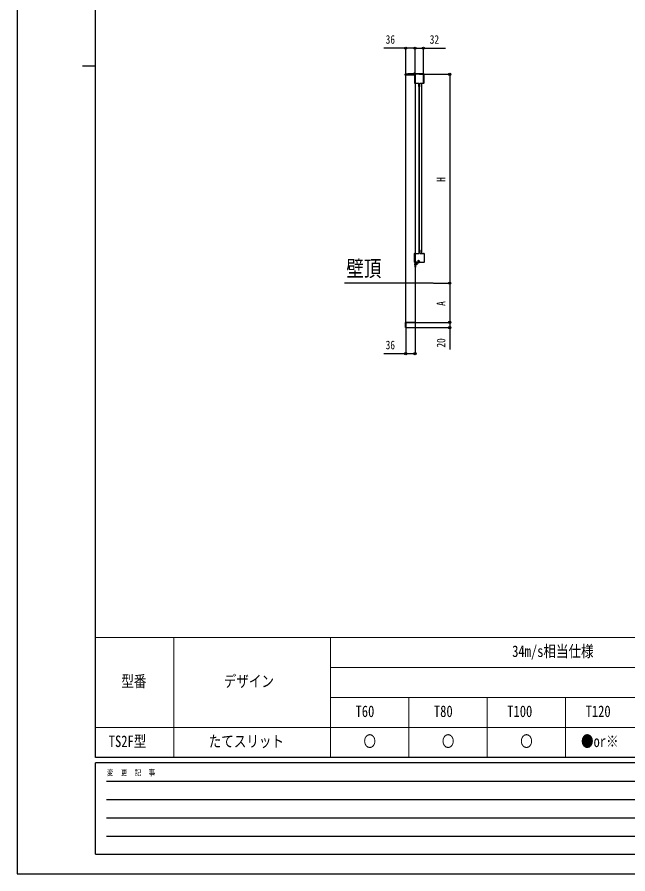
# Model space of a CAD drawing. Units: millimetres, scale not verified. Extents: x -4205 to 4205, y -2970 to 2970.
# Drawn here: x -4205 to -1867, y -2970 to 311 of the extents above; entities that cross this region are included whole.
import ezdxf
from ezdxf.enums import TextEntityAlignment as Align

# ---------------------------------------------------------------- set-up
doc = ezdxf.new("R2010")
doc.units = ezdxf.units.MM
doc.header["$LTSCALE"] = 16
doc.layers.add('0-1_TABLE1', color=7, linetype='Continuous', lineweight=18)
for name, color, linetype in [('0-2_USER1', 3, 'Continuous'), ('0-3_YKK_A1', 4, 'Continuous'), ('0-4_YKK_D', 6, 'Continuous'), ('0-5_YKK_ZWAK', 7, 'Continuous')]:
    doc.layers.add(name, color=color, linetype=linetype)
doc.styles.add('ＭＳ ゴシック', font='')
doc.styles.get('ＭＳ ゴシック').set_extended_font_data('MS Gothic')

msp = doc.modelspace()

# ---------------------------------------------------------------- linework, layer by layer
at = {"layer": '0-1_TABLE1'}
for p, q in [((-3904.98, -2065), (-4.98, -2065)), ((-3904.98, -2065), (-3904.98, -2525)), ((-3604.98, -2065), (-3604.98, -2525)), ((-3004.98, -2065), (-3004.98, -2525)), ((-3004.98, -2180), (-4.98, -2180)), ((-3004.98, -2295), (-4.98, -2295)), ((-2704.98, -2295), (-2704.98, -2525)), ((-2404.98, -2295), (-2404.98, -2525)), ((-2104.98, -2295), (-2104.98, -2525)), ((-3904.98, -2410), (-4.98, -2410)), ((-3904.98, -2525), (-4.98, -2525))]:
    msp.add_line(p, q, dxfattribs=at)
at = {"layer": '0-3_YKK_A1'}
for p, q in [((-2719.44, 89.02), (-2719.44, 92.02)), ((-2685.94, 89.02), (-2719.44, 89.02)), ((-2717.94, 93.52), (-2650.45, 93.52)), ((-2717.94, 92.02), (-2717.94, 89.02)), ((-2717.44, -707.91), (-2717.44, 89.02)), ((-2708.14, 94.52), (-2650.15, 94.52)), ((-2688.62, 93.52), (-2680.67, 93.52)), ((-2686.89, 92.02), (-2686.89, 93.52)), ((-2681.44, 93.52), (-2685.94, 89.02)), ((-2683.5, 93.73), (-2684.64, 93.12)), ((-2684.22, 96), (-2684.22, 95.12)), ((-2683.68, 92.22), (-2683.68, 58.72)), ((-2682.57, 95.6), (-2683.5, 93.73)), ((-2683.45, 93.52), (-2683.45, 91.51)), ((-2648.19, 93.2), (-2682.69, 93.2)), ((-2682.39, 92.02), (-2682.39, 93.52)), ((-2681.44, 92.02), (-2681.44, -630.84)), ((-2681.17, 93.52), (-2681.17, 92.02)), ((-2679.74, 93.52), (-2679.74, 92.02)), ((-2666.17, 93.52), (-2666.17, 92.02)), ((-2664.74, 93.52), (-2664.74, 92.02)), ((-2649.74, 58.52), (-2649.44, 92.02)), ((-2648.24, 58.51), (-2647.95, 91)), ((-2647.21, 58.72), (-2647.21, 92.22)), ((-2647.2, 63), (-2646.95, 91.29)), ((-2682.69, 57.74), (-2682.47, 57.74)), ((-2682.47, 57.74), (-2682.19, 57.93)), ((-2673.44, 57.99), (-2667.44, 57.99)), ((-2667.44, 49.61), (-2667.45, 49.6)), ((-2667.45, 49.6), (-2667.45, -585.43)), ((-2667.44, 57.22), (-2667.44, 57.99)), ((-2667.44, 45.71), (-2667.44, 57.22)), ((-2666.45, -579.81), (-2666.45, 43.99)), ((-2664.95, -579.6), (-2664.95, 43.78)), ((-2664.15, -580.01), (-2664.15, 44.19)), ((-2663.44, 45.71), (-2663.44, 57.22)), ((-2657.44, 57.99), (-2656.44, 57.93)), ((-2656.95, 57.96), (-2656.95, -593.78)), ((-2656.44, 57.93), (-2648.69, 57.93)), ((-2649.74, 58.52), (-2648.24, 58.51)), ((-2648.42, 57.74), (-2648.69, 57.93)), ((-2648.41, 57.74), (-2648.19, 57.74)), ((-2667.44, -585.43), (-2667.45, -585.43)), ((-2667.44, -581.54), (-2667.44, -593.04)), ((-2663.44, -581.54), (-2663.44, -593.04)), ((-2683.68, -628.04), (-2683.68, -594.54)), ((-2682.69, -593.56), (-2682.47, -593.56)), ((-2682.47, -593.56), (-2682.19, -593.75)), ((-2673.44, -593.81), (-2667.44, -593.81)), ((-2670.64, -620.84), (-2671.14, -621.34)), ((-2670.64, -620.84), (-2668.14, -620.84)), ((-2667.64, -622.84), (-2667.64, -627.34)), ((-2667.44, -593.04), (-2667.44, -593.81)), ((-2666.14, -622.84), (-2666.14, -626.84)), ((-2657.44, -593.81), (-2656.44, -593.75)), ((-2656.95, -593.84), (-2656.95, -593.84)), ((-2656.44, -593.75), (-2648.69, -593.75)), ((-2648.42, -593.56), (-2648.69, -593.75)), ((-2648.41, -593.56), (-2648.19, -593.56)), ((-2647.21, -594.54), (-2647.21, -628.04)), ((-2672.44, -635.84), (-2685.48, -635.84)), ((-2648.19, -629.02), (-2682.69, -629.02)), ((-2681.44, -646.84), (-2681.44, -630.34)), ((-2681.44, -646.84), (-2681.44, -707.91)), ((-2679.94, -646.84), (-2681.44, -646.84)), ((-2679.94, -646.84), (-2681.44, -646.84)), ((-2679.94, -629.84), (-2679.94, -646.84)), ((-2679.94, -631.59), (-2679.94, -637.84)), ((-2679.94, -631.59), (-2679.44, -631.59)), ((-2679.94, -640.09), (-2679.94, -633.84)), ((-2679.94, -640.09), (-2679.44, -640.09)), ((-2679.44, -629.34), (-2668.64, -629.34)), ((-2679.44, -631.59), (-2679.44, -637.84)), ((-2679.44, -640.09), (-2679.44, -633.84)), ((-2668.14, -627.84), (-2678.94, -627.84)), ((-2678.94, -640.84), (-2678.94, -631.34)), ((-2677.94, -630.34), (-2668.64, -630.34)), ((-2665.14, -624.84), (-2665.14, -626.84)), ((-2612.11, -707.91), (-2951.26, -707.91)), ((-2681.44, -707.91), (-2681.44, -857.91)), ((-2681.24, -858.91), (-2717.64, -858.91)), ((-2717.64, -877.91), (-2681.24, -877.91))]:
    msp.add_line(p, q, dxfattribs=at)
for points in [[(-2649.44, 92.02), (-2682.94, 92.02), (-2717.94, 92.02)], [(-2686.72, 95.6), (-2685.79, 93.73), (-2684.64, 93.12)], [(-2685.07, 96), (-2685.07, 95.12), (-2684.22, 95.12)], [(-2682.19, 57.93), (-2674.44, 57.93), (-2673.44, 57.99)], [(-2663.44, 57.22), (-2663.44, 57.99), (-2657.44, 57.99)], [(-2682.19, -593.75), (-2674.44, -593.75), (-2673.44, -593.81)], [(-2671.14, -621.34), (-2671.14, -622.34), (-2668.14, -622.34)], [(-2663.44, -593.04), (-2663.44, -593.81), (-2657.44, -593.81)], [(-2677.85, -633.77), (-2679.75, -634.7), (-2680.36, -635.84)], [(-2677.85, -637.92), (-2679.75, -636.99), (-2680.36, -635.84)], [(-2681.44, -857.91), (-2717.44, -857.91), (-2717.44, -707.91)], [(-2717.64, -877.91), (-2717.64, -857.91), (-2681.24, -857.91), (-2681.24, -877.91)]]:
    msp.add_lwpolyline(points, dxfattribs=at)
for centre, radius, start, end in [((-2717.94, 92.02), 1.5, 90, 180), ((-2708.14, 93.52), 1, 90, 180), ((-2688.62, 93.79), 0.274, 142.28591, 270), ((-2684.64, 90.72), 5.3, 94.59941, 142.28591), ((-2684.64, 90.72), 5.3, 37.71409, 85.40059), ((-2682.69, 92.22), 0.981, 90, 180), ((-2680.67, 93.79), 0.274, 270, 37.71409), ((-2650.45, 91.02), 2.5, 359.5, 90), ((-2650.15, 91.32), 3.2, 359.5, 90), ((-2648.19, 92.22), 0.981, 0, 90), ((-2682.69, 58.72), 0.981, 180, 270), ((-2648.2, 63.01), 1, 269.5, 359.5), ((-2648.19, 58.72), 0.981, 270, 0), ((-2682.69, -594.54), 0.981, 90, 180), ((-2668.14, -622.84), 2, 0, 90), ((-2668.14, -622.84), 0.5, 0, 90), ((-2648.19, -594.54), 0.981, 0, 90), ((-2682.69, -628.04), 0.981, 180, 270), ((-2678.94, -630.34), 2.5, 90, 180), ((-2679.44, -629.84), 0.5, 90, 180), ((-2679.94, -640.84), 1, 270, 0), ((-2679.94, -640.84), 1, 270, 0), ((-2682.98, -635.84), 5.53, 43.21261, 50.20587), ((-2682.98, -635.84), 5.53, 309.79413, 316.78739), ((-2682.98, -635.84), 5.53, 316.78739, 43.21261), ((-2677.94, -631.34), 1, 90, 180), ((-2668.64, -626.84), 2.5, 270, 0), ((-2668.64, -626.84), 3.5, 270, 0), ((-2668.14, -627.34), 0.5, 270, 0), ((-2666.14, -624.84), 1, 0, 90), ((-2648.19, -628.04), 0.981, 270, 0)]:
    msp.add_arc(centre, radius, start, end, dxfattribs=at)
for centre, major_axis, start_param, end_param in [((-2665.44, 45.72), (-1.42, -1.42), 5.4996506, 7.06672), ((-2665.45, 45.72), (-1.42, 1.42), 2.358058, 3.9251274), ((-2665.44, -581.54), (-1.42, 1.42), 5.4996506, 7.06672), ((-2665.45, -581.54), (-1.42, -1.42), 2.358058, 3.9251274)]:
    msp.add_ellipse(centre, major_axis=major_axis, ratio=0.99628, start_param=start_param, end_param=end_param, dxfattribs=at)
at = {"layer": '0-4_YKK_D'}
for p, q in [((-2717.44, 90.02), (-2717.44, 193.12)), ((-2681.44, 93.02), (-2681.44, 193.12)), ((-2681.44, 90.02), (-2681.44, 193.12)), ((-2649.44, 88.94), (-2649.44, 193.12)), ((-2664.42, 92.02), (-2547.84, 92.02)), ((-2548.84, 92.02), (-2548.84, -707.91)), ((-2611.11, -707.91), (-2547.84, -707.91)), ((-2611.11, -707.91), (-2547.84, -707.91)), ((-2548.84, -707.91), (-2548.84, -857.91)), ((-2717.44, -858.91), (-2717.44, -978.91)), ((-2681.44, -858.91), (-2681.44, -978.91)), ((-2680.24, -857.91), (-2547.84, -857.91)), ((-2680.24, -857.91), (-2547.84, -857.91)), ((-2680.24, -877.91), (-2547.84, -877.91))]:
    msp.add_line(p, q, dxfattribs=at)
for points in [[(-2681.44, 192.12), (-2717.44, 192.12), (-2801.24, 192.12)], [(-2681.44, 192.12), (-2649.44, 192.12), (-2565.64, 192.12)], [(-2548.84, -857.91), (-2548.84, -877.91), (-2548.84, -961.71)], [(-2681.44, -977.91), (-2717.44, -977.91), (-2801.24, -977.91)]]:
    msp.add_lwpolyline(points, dxfattribs=at)
for centre in [(-2717.44, 192.12), (-2681.44, 192.12), (-2681.44, 192.12), (-2649.44, 192.12), (-2548.84, 92.02), (-2548.84, -707.91), (-2548.84, -707.91), (-2548.84, -857.91), (-2548.84, -857.91), (-2548.84, -877.91), (-2717.44, -977.91), (-2681.44, -977.91)]:
    msp.add_circle(centre, 4.25, dxfattribs=at)
at = {"layer": '0-5_YKK_ZWAK'}
for p, q in [((-3904.98, -2525), (-3904.98, 2775)), ((-3954.98, 125), (-3904.98, 125)), ((3895.02, -2525), (-3904.98, -2525)), ((-1304.98, -2545), (-3904.98, -2545)), ((-3904.98, -2895), (-3904.98, -2545)), ((-3862.48, -2615), (-1354.98, -2615)), ((-3862.48, -2685), (-1354.98, -2685)), ((-3862.48, -2755), (-1354.98, -2755)), ((-3862.48, -2825), (-1354.98, -2825)), ((-3904.98, -2895), (-1304.98, -2895))]:
    msp.add_line(p, q, dxfattribs=at)
msp.add_lwpolyline([(-4205, -2970), (4205, -2970), (4205, 2970), (-4205, 2970)], close=True, dxfattribs=at)

# ---------------------------------------------------------------- texts
at = {"layer": '0-1_TABLE1', "style": 'ＭＳ ゴシック', "width": 0.8}
for s, p in [('34m/s相当仕様', (-2309.78, -2152.5)), ('型番', (-3806.18, -2267.5)), ('デザイン', (-3413.78, -2267.5)), ('T60', (-2909.38, -2382.5)), ('T80', (-2609.38, -2382.5)), ('T100', (-2328.58, -2382.5)), ('T120', (-2028.58, -2382.5)), ('TS2F型', (-3854.18, -2497.5)), ('たてスリット', (-3471.38, -2497.5)), ('〇', (-2878.98, -2497.5)), ('〇', (-2578.98, -2497.5)), ('〇', (-2278.98, -2497.5)), ('●or※', (-2046.18, -2497.5))]:
    msp.add_text(s, height=43.99, dxfattribs=at).set_placement(p, align=Align.BOTTOM_LEFT)
at = {"layer": '0-2_USER1', "style": 'ＭＳ ゴシック', "width": 0.8}
msp.add_text('壁頂', height=61.58, dxfattribs=at).set_placement((-2944.74, -700.93), align=Align.BOTTOM_LEFT)
at = {"layer": '0-4_YKK_D', "style": 'ＭＳ ゴシック', "width": 0.8}
for s, p in [('36', (-2794.24, 199.12)), ('32', (-2625.44, 199.12)), ('36', (-2794.24, -970.91))]:
    msp.add_text(s, height=32.99, dxfattribs=at).set_placement(p, align=Align.BOTTOM_LEFT)
for s, p in [('H', (-2555.84, -319.95)), ('A', (-2555.84, -794.91)), ('20', (-2555.84, -954.71))]:
    msp.add_text(s, height=32.99, rotation=90, dxfattribs=at).set_placement(p, align=Align.BOTTOM_LEFT)
at = {"layer": '0-5_YKK_ZWAK', "style": 'ＭＳ ゴシック', "width": 0.8}
msp.add_text('変  更  記  事', height=21.99, dxfattribs=at).set_placement((-3861.31, -2600), align=Align.BOTTOM_LEFT)

doc.saveas('drawing.dxf')
